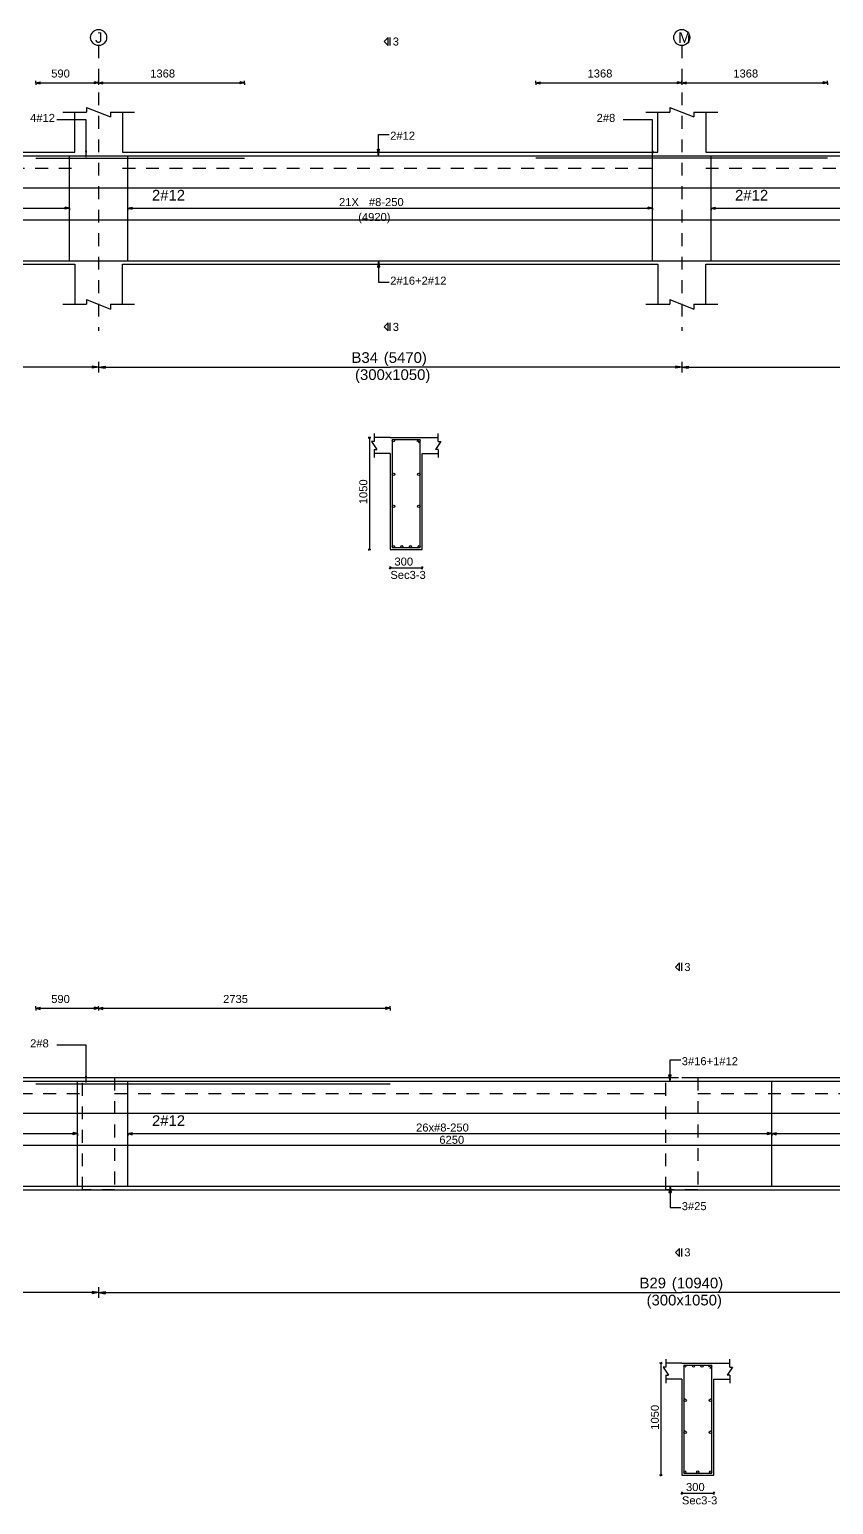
# Model space of a CAD drawing. Extents: x 0 to 98, y 3 to 248.
# Drawn here: x 12.05 to 19.59, y 138.89 to 152.72 of the extents above; entities that cross this region are included whole.
import ezdxf

# ---------------------------------------------------------------- set-up
doc = ezdxf.new("R2010")
doc.units = 0
doc.linetypes.add('ACAD_ISO02W100', pattern=[15, 12, -3])
for name, color, linetype in [('Axisline', 1, 'CONTINUOUS'), ('Axisline_Name', 2, 'CONTINUOUS'), ('Beam_bottombarlabeling', 2, 'CONTINUOUS'), ('Beam_Cross_Label', 4, 'CONTINUOUS'), ('Beam_CrossSection', 2, 'CONTINUOUS'), ('Beam_Dimensions_LS', 3, 'CONTINUOUS'), ('Beam_NameLS', 6, 'CONTINUOUS'), ('Beam_topbarsLabeling', 2, 'CONTINUOUS'), ('dim_all', 7, 'CONTINUOUS'), ('Extra_Topsteel_Labeling', 2, 'CONTINUOUS'), ('Extrabars', 7, 'CONTINUOUS'), ('Longsection', 2, 'CONTINUOUS'), ('main_botbars', 4, 'CONTINUOUS'), ('main_topbars', 4, 'CONTINUOUS'), ('SecondaryBeam', 2, 'CONTINUOUS'), ('SectionLine', 4, 'CONTINUOUS'), ('Sidefacebar', 140, 'CONTINUOUS'), ('Slabline', 253, 'CONTINUOUS'), ('span_dim', 7, 'CONTINUOUS'), ('spanline', 7, 'CONTINUOUS'), ('Stirrup_bar', 1, 'CONTINUOUS'), ('Stirrup_Dia_Spacing', 2, 'CONTINUOUS'), ('Stirrup_Length', 7, 'CONTINUOUS'), ('Stirrup_Numbers', 2, 'CONTINUOUS')]:
    doc.layers.add(name, color=color, linetype=linetype)
doc.styles.add('STRUDS_Arial', font='ARIAL.TTF', dxfattribs={"height": 0.04})

msp = doc.modelspace()

# ---------------------------------------------------------------- linework, layer by layer
at = {"layer": 'Axisline', "linetype": 'ACAD_ISO02W100', "ltscale": 0.01}
for p, q in [((12.7, 152.568), (12.7, 149.893)), ((18.17, 152.568), (18.17, 149.893))]:
    msp.add_line(p, q, dxfattribs=at)
at = {"layer": 'Axisline'}
for centre in [(12.7, 152.643), (18.17, 152.643)]:
    msp.add_circle(centre, 0.075, dxfattribs=at)
at = {"layer": 'Beam_bottombarlabeling'}
for p, q in [((15.325, 150.551), (15.315, 150.491)), ((15.315, 150.491), (15.335, 150.491)), ((15.325, 150.551), (15.325, 150.351)), ((15.325, 150.551), (15.335, 150.491)), ((15.325, 150.351), (15.425, 150.351)), ((18.06, 141.876), (18.05, 141.816)), ((18.06, 141.876), (18.06, 141.676)), ((18.06, 141.876), (18.07, 141.816)), ((18.05, 141.816), (18.07, 141.816)), ((18.06, 141.676), (18.16, 141.676))]:
    msp.add_line(p, q, dxfattribs=at)
for points in [[(15.325, 150.551), (15.315, 150.491), (15.325, 150.551), (15.335, 150.491)], [(18.06, 141.876), (18.05, 141.816), (18.06, 141.876), (18.07, 141.816)]]:
    msp.add_solid(points, dxfattribs=at)
at = {"layer": 'Beam_CrossSection'}
for p, q in [((15.285, 148.93), (15.285, 148.855)), ((15.885, 148.855), (15.885, 148.93)), ((15.285, 148.855), (15.26, 148.855)), ((15.26, 148.855), (15.31, 148.78)), ((15.435, 148.893), (15.285, 148.893)), ((15.285, 148.78), (15.285, 148.705)), ((15.285, 148.78), (15.31, 148.78)), ((15.435, 148.893), (15.735, 148.893)), ((15.435, 148.893), (15.435, 148.893)), ((15.735, 148.893), (15.735, 148.893)), ((15.735, 148.893), (15.885, 148.893)), ((15.91, 148.855), (15.86, 148.78)), ((15.885, 148.78), (15.86, 148.78)), ((15.885, 148.855), (15.91, 148.855)), ((15.885, 148.78), (15.885, 148.705)), ((15.435, 148.743), (15.285, 148.743)), ((15.435, 148.743), (15.435, 147.843)), ((15.735, 147.843), (15.735, 148.743)), ((15.735, 148.743), (15.885, 148.743)), ((15.435, 147.843), (15.735, 147.843)), ((18.02, 140.255), (18.02, 140.18)), ((18.17, 140.218), (18.02, 140.218)), ((18.17, 140.218), (18.47, 140.218)), ((18.17, 140.218), (18.17, 140.218)), ((18.47, 140.218), (18.47, 140.218)), ((18.47, 140.218), (18.62, 140.218)), ((18.62, 140.18), (18.62, 140.255)), ((18.02, 140.18), (17.995, 140.18)), ((17.995, 140.18), (18.045, 140.105)), ((18.02, 140.105), (18.02, 140.03)), ((18.02, 140.105), (18.045, 140.105)), ((18.17, 140.068), (18.02, 140.068)), ((18.17, 140.068), (18.17, 139.168)), ((18.47, 139.168), (18.47, 140.068)), ((18.47, 140.068), (18.62, 140.068)), ((18.645, 140.18), (18.595, 140.105)), ((18.62, 140.105), (18.595, 140.105)), ((18.62, 140.18), (18.645, 140.18)), ((18.62, 140.105), (18.62, 140.03)), ((18.17, 139.168), (18.47, 139.168))]:
    msp.add_line(p, q, dxfattribs=at)
at = {"layer": 'Beam_topbarsLabeling'}
for p, q in [((15.325, 151.535), (15.325, 151.735)), ((15.325, 151.735), (15.425, 151.735)), ((15.325, 151.535), (15.315, 151.595)), ((15.315, 151.595), (15.335, 151.595)), ((15.325, 151.535), (15.335, 151.595)), ((15.325, 151.595), (15.33, 151.595)), ((18.06, 142.86), (18.06, 143.06)), ((18.06, 143.06), (18.16, 143.06)), ((18.06, 142.86), (18.05, 142.92)), ((18.05, 142.92), (18.07, 142.92)), ((18.06, 142.86), (18.07, 142.92)), ((18.06, 142.92), (18.065, 142.92))]:
    msp.add_line(p, q, dxfattribs=at)
for points in [[(15.325, 151.535), (15.315, 151.595), (15.325, 151.535), (15.335, 151.595)], [(18.06, 142.86), (18.05, 142.92), (18.06, 142.86), (18.07, 142.92)]]:
    msp.add_solid(points, dxfattribs=at)
at = {"layer": 'dim_all'}
for p, q in [((12.11, 152.218), (12.11, 152.238)), ((12.11, 152.218), (12.11, 152.23)), ((12.11, 152.218), (12.11, 152.23)), ((12.11, 152.218), (12.15, 152.228)), ((12.15, 152.208), (12.15, 152.228)), ((12.7, 152.218), (12.66, 152.228)), ((12.66, 152.208), (12.66, 152.228)), ((12.7, 152.218), (12.66, 152.228)), ((12.66, 152.208), (12.66, 152.228)), ((12.7, 152.218), (12.7, 152.238)), ((12.7, 152.218), (12.7, 152.238)), ((12.7, 152.218), (12.7, 152.238)), ((12.7, 152.218), (12.7, 152.238)), ((12.7, 152.218), (12.7, 152.23)), ((12.7, 152.218), (12.7, 152.23)), ((12.7, 152.218), (12.7, 152.23)), ((12.7, 152.218), (12.7, 152.23)), ((12.7, 152.218), (12.74, 152.228)), ((12.7, 152.218), (12.74, 152.228)), ((12.74, 152.208), (12.74, 152.228)), ((12.74, 152.208), (12.74, 152.228)), ((14.0675, 152.218), (14.0275, 152.228)), ((14.0275, 152.208), (14.0275, 152.228)), ((14.0675, 152.218), (14.0675, 152.238)), ((14.0675, 152.218), (14.0675, 152.23)), ((14.0675, 152.218), (14.0675, 152.23)), ((16.8025, 152.218), (16.8025, 152.238)), ((16.8025, 152.218), (16.8025, 152.23)), ((16.8025, 152.218), (16.8025, 152.23)), ((16.8025, 152.218), (16.8425, 152.228)), ((16.8425, 152.208), (16.8425, 152.228)), ((18.17, 152.218), (18.13, 152.228)), ((18.13, 152.208), (18.13, 152.228)), ((18.17, 152.218), (18.13, 152.228)), ((18.13, 152.208), (18.13, 152.228)), ((18.17, 152.218), (18.17, 152.238)), ((18.17, 152.218), (18.17, 152.238)), ((18.17, 152.218), (18.17, 152.238)), ((18.17, 152.218), (18.17, 152.238)), ((18.17, 152.218), (18.17, 152.23)), ((18.17, 152.218), (18.17, 152.23)), ((18.17, 152.218), (18.17, 152.23)), ((18.17, 152.218), (18.17, 152.23)), ((18.17, 152.218), (18.21, 152.228)), ((18.17, 152.218), (18.21, 152.228)), ((18.21, 152.208), (18.21, 152.228)), ((18.21, 152.208), (18.21, 152.228)), ((19.5375, 152.218), (19.4975, 152.228)), ((19.4975, 152.208), (19.4975, 152.228)), ((19.5375, 152.218), (19.5375, 152.238)), ((19.5375, 152.218), (19.5375, 152.23)), ((19.5375, 152.218), (19.5375, 152.23)), ((12.11, 152.218), (12.11, 152.198)), ((12.11, 152.218), (12.15, 152.208)), ((12.11, 152.218), (12.11, 152.205)), ((12.11, 152.218), (12.11, 152.205)), ((12.11, 152.218), (14.0675, 152.218)), ((12.7, 152.218), (12.66, 152.208)), ((12.7, 152.218), (12.66, 152.208)), ((12.7, 152.218), (12.7, 152.198)), ((12.7, 152.218), (12.74, 152.208)), ((12.7, 152.218), (12.7, 152.198)), ((12.7, 152.218), (12.7, 152.205)), ((12.7, 152.218), (12.7, 152.205)), ((12.7, 152.218), (12.7, 152.205)), ((12.7, 152.218), (12.7, 152.205)), ((12.7, 152.218), (12.7, 152.218)), ((12.7, 152.218), (12.7, 152.198)), ((12.7, 152.218), (12.74, 152.208)), ((12.7, 152.218), (12.7, 152.198)), ((14.0675, 152.218), (14.0275, 152.208)), ((14.0675, 152.218), (14.0675, 152.198)), ((14.0675, 152.218), (14.0675, 152.205)), ((14.0675, 152.218), (14.0675, 152.205)), ((16.8025, 152.218), (16.8025, 152.198)), ((16.8025, 152.218), (16.8425, 152.208)), ((16.8025, 152.218), (16.8025, 152.205)), ((16.8025, 152.218), (16.8025, 152.205)), ((16.8025, 152.218), (19.5375, 152.218)), ((18.17, 152.218), (18.13, 152.208)), ((18.17, 152.218), (18.13, 152.208)), ((18.17, 152.218), (18.17, 152.198)), ((18.17, 152.218), (18.21, 152.208)), ((18.17, 152.218), (18.17, 152.198)), ((18.17, 152.218), (18.17, 152.205)), ((18.17, 152.218), (18.17, 152.205)), ((18.17, 152.218), (18.17, 152.205)), ((18.17, 152.218), (18.17, 152.205)), ((18.17, 152.218), (18.17, 152.218)), ((18.17, 152.218), (18.17, 152.198)), ((18.17, 152.218), (18.21, 152.208)), ((18.17, 152.218), (18.17, 152.198)), ((19.5375, 152.218), (19.4975, 152.208)), ((19.5375, 152.218), (19.5375, 152.198)), ((19.5375, 152.218), (19.5375, 152.205)), ((19.5375, 152.218), (19.5375, 152.205)), ((15.24, 148.893), (15.2275, 148.893)), ((15.24, 148.893), (15.2312, 148.884)), ((15.24, 148.893), (15.2488, 148.901)), ((15.24, 148.893), (15.2525, 148.893)), ((15.24, 148.893), (15.24, 147.843)), ((15.24, 147.843), (15.2275, 147.843)), ((15.24, 147.843), (15.2312, 147.834)), ((15.24, 147.843), (15.2488, 147.851)), ((15.24, 147.843), (15.2525, 147.843)), ((15.435, 147.673), (15.4262, 147.664)), ((15.435, 147.673), (15.435, 147.685)), ((15.435, 147.673), (15.4438, 147.681)), ((15.435, 147.673), (15.435, 147.66)), ((15.435, 147.673), (15.735, 147.673)), ((15.735, 147.673), (15.7262, 147.664)), ((15.735, 147.673), (15.735, 147.685)), ((15.735, 147.673), (15.7438, 147.681)), ((15.735, 147.673), (15.735, 147.66)), ((12.11, 143.543), (12.11, 143.563)), ((12.11, 143.543), (12.11, 143.555)), ((12.11, 143.543), (12.11, 143.555)), ((12.11, 143.543), (12.15, 143.553)), ((12.11, 143.543), (12.11, 143.523)), ((12.11, 143.543), (12.15, 143.533)), ((12.11, 143.543), (12.11, 143.53)), ((12.11, 143.543), (12.11, 143.53)), ((12.11, 143.543), (15.435, 143.543)), ((12.15, 143.533), (12.15, 143.553)), ((12.7, 143.543), (12.66, 143.553)), ((12.66, 143.533), (12.66, 143.553)), ((12.7, 143.543), (12.66, 143.553)), ((12.66, 143.533), (12.66, 143.553)), ((12.7, 143.543), (12.66, 143.533)), ((12.7, 143.543), (12.66, 143.533)), ((12.7, 143.543), (12.7, 143.563)), ((12.7, 143.543), (12.7, 143.563)), ((12.7, 143.543), (12.7, 143.563)), ((12.7, 143.543), (12.7, 143.563)), ((12.7, 143.543), (12.7, 143.555)), ((12.7, 143.543), (12.7, 143.555)), ((12.7, 143.543), (12.7, 143.555)), ((12.7, 143.543), (12.7, 143.555)), ((12.7, 143.543), (12.74, 143.553)), ((12.7, 143.543), (12.74, 143.553)), ((12.7, 143.543), (12.7, 143.523)), ((12.7, 143.543), (12.74, 143.533)), ((12.7, 143.543), (12.7, 143.523)), ((12.7, 143.543), (12.7, 143.53)), ((12.7, 143.543), (12.7, 143.53)), ((12.7, 143.543), (12.7, 143.53)), ((12.7, 143.543), (12.7, 143.53)), ((12.7, 143.543), (12.7, 143.543)), ((12.7, 143.543), (12.7, 143.523)), ((12.7, 143.543), (12.74, 143.533)), ((12.7, 143.543), (12.7, 143.523)), ((12.74, 143.533), (12.74, 143.553)), ((12.74, 143.533), (12.74, 143.553)), ((15.435, 143.543), (15.395, 143.553)), ((15.395, 143.533), (15.395, 143.553)), ((15.435, 143.543), (15.395, 143.533)), ((15.435, 143.543), (15.435, 143.563)), ((15.435, 143.543), (15.435, 143.555)), ((15.435, 143.543), (15.435, 143.555)), ((15.435, 143.543), (15.435, 143.523)), ((15.435, 143.543), (15.435, 143.53)), ((15.435, 143.543), (15.435, 143.53)), ((17.975, 140.218), (17.9625, 140.218)), ((17.975, 140.218), (17.9662, 140.209)), ((17.975, 140.218), (17.9838, 140.226)), ((17.975, 140.218), (17.9875, 140.218)), ((17.975, 140.218), (17.975, 139.168)), ((17.975, 139.168), (17.9625, 139.168)), ((17.975, 139.168), (17.9662, 139.159)), ((17.975, 139.168), (17.9838, 139.176)), ((17.975, 139.168), (17.9875, 139.168)), ((18.17, 138.998), (18.1612, 138.989)), ((18.17, 138.998), (18.17, 139.01)), ((18.17, 138.998), (18.1788, 139.006)), ((18.17, 138.998), (18.17, 138.985)), ((18.17, 138.998), (18.47, 138.998)), ((18.47, 138.998), (18.4612, 138.989)), ((18.47, 138.998), (18.47, 139.01)), ((18.47, 138.998), (18.4788, 139.006)), ((18.47, 138.998), (18.47, 138.985))]:
    msp.add_line(p, q, dxfattribs=at)
for points in [[(12.11, 152.218), (12.15, 152.228), (12.11, 152.218), (12.15, 152.208)], [(12.7, 152.218), (12.66, 152.228), (12.7, 152.218), (12.66, 152.208)], [(12.7, 152.218), (12.66, 152.228), (12.7, 152.218), (12.66, 152.208)], [(12.7, 152.218), (12.74, 152.228), (12.7, 152.218), (12.74, 152.208)], [(12.7, 152.218), (12.74, 152.228), (12.7, 152.218), (12.74, 152.208)], [(14.0675, 152.218), (14.0275, 152.228), (14.0675, 152.218), (14.0275, 152.208)], [(16.8025, 152.218), (16.8425, 152.228), (16.8025, 152.218), (16.8425, 152.208)], [(18.17, 152.218), (18.13, 152.228), (18.17, 152.218), (18.13, 152.208)], [(18.17, 152.218), (18.13, 152.228), (18.17, 152.218), (18.13, 152.208)], [(18.17, 152.218), (18.21, 152.228), (18.17, 152.218), (18.21, 152.208)], [(18.17, 152.218), (18.21, 152.228), (18.17, 152.218), (18.21, 152.208)], [(19.5375, 152.218), (19.4975, 152.228), (19.5375, 152.218), (19.4975, 152.208)], [(12.11, 143.543), (12.15, 143.553), (12.11, 143.543), (12.15, 143.533)], [(12.7, 143.543), (12.66, 143.553), (12.7, 143.543), (12.66, 143.533)], [(12.7, 143.543), (12.66, 143.553), (12.7, 143.543), (12.66, 143.533)], [(12.7, 143.543), (12.74, 143.553), (12.7, 143.543), (12.74, 143.533)], [(12.7, 143.543), (12.74, 143.553), (12.7, 143.543), (12.74, 143.533)], [(15.435, 143.543), (15.395, 143.553), (15.435, 143.543), (15.395, 143.533)]]:
    msp.add_solid(points, dxfattribs=at)
at = {"layer": 'Extra_Topsteel_Labeling'}
for p, q in [((12.582, 151.872), (12.307, 151.872)), ((12.582, 151.522), (12.582, 151.872)), ((17.8965, 151.872), (17.6215, 151.872)), ((17.8965, 151.522), (17.8965, 151.872)), ((12.582, 143.197), (12.307, 143.197)), ((12.582, 142.847), (12.582, 143.197))]:
    msp.add_line(p, q, dxfattribs=at)
for points in [[(12.582, 151.522), (12.572, 151.582), (12.582, 151.522), (12.592, 151.582)], [(17.8965, 151.522), (17.8865, 151.582), (17.8965, 151.522), (17.9065, 151.582)], [(12.582, 142.847), (12.572, 142.907), (12.582, 142.847), (12.592, 142.907)]]:
    msp.add_solid(points, dxfattribs=at)
at = {"layer": 'Extrabars'}
for p, q in [((14.0675, 151.508), (12.11, 151.508)), ((19.5375, 151.512), (16.8025, 151.512)), ((15.435, 142.831), (12.11, 142.831))]:
    msp.add_line(p, q, dxfattribs=at)
at = {"layer": 'Longsection'}
for p, q in [((12.5875, 151.988), (12.5875, 151.943)), ((12.5875, 151.988), (12.8125, 151.898)), ((18.0575, 151.988), (18.0575, 151.943)), ((18.0575, 151.988), (18.2825, 151.898)), ((12.3625, 151.943), (12.475, 151.943)), ((12.3625, 151.943), (12.5875, 151.943)), ((12.475, 151.568), (12.475, 151.943)), ((12.8125, 151.943), (12.8125, 151.898)), ((12.8125, 151.943), (13.0375, 151.943)), ((12.925, 151.943), (12.925, 151.568)), ((17.8325, 151.943), (17.945, 151.943)), ((17.8325, 151.943), (18.0575, 151.943)), ((17.945, 151.568), (17.945, 151.943)), ((18.2825, 151.943), (18.2825, 151.898)), ((18.2825, 151.943), (18.5075, 151.943)), ((18.395, 151.943), (18.395, 151.568)), ((10.565, 151.568), (12.475, 151.568)), ((12.925, 151.568), (17.945, 151.568)), ((18.395, 151.568), (23.415, 151.568)), ((10.565, 150.518), (12.475, 150.518)), ((12.475, 150.518), (12.475, 150.143)), ((12.925, 150.143), (12.925, 150.518)), ((12.925, 150.518), (17.945, 150.518)), ((17.945, 150.518), (17.945, 150.143)), ((18.395, 150.143), (18.395, 150.518)), ((18.395, 150.518), (23.415, 150.518)), ((12.5875, 150.188), (12.5875, 150.143)), ((12.5875, 150.188), (12.8125, 150.098)), ((18.0575, 150.188), (18.0575, 150.143)), ((18.0575, 150.188), (18.2825, 150.098)), ((12.3625, 150.143), (12.475, 150.143)), ((12.3625, 150.143), (12.5875, 150.143)), ((12.8125, 150.143), (12.8125, 150.098)), ((12.8125, 150.143), (13.0375, 150.143)), ((17.8325, 150.143), (17.945, 150.143)), ((17.8325, 150.143), (18.0575, 150.143)), ((18.2825, 150.143), (18.2825, 150.098)), ((18.2825, 150.143), (18.5075, 150.143)), ((10.64, 142.893), (12.85, 142.893)), ((12.7, 142.893), (18.02, 142.893)), ((18.17, 142.893), (23.415, 142.893)), ((10.64, 141.843), (12.55, 141.843)), ((12.55, 141.843), (18.02, 141.843)), ((18.02, 141.843), (23.415, 141.843))]:
    msp.add_line(p, q, dxfattribs=at)
at = {"layer": 'main_botbars'}
for p, q in [((10.14, 151.535), (12.9, 151.535)), ((12.5, 151.535), (18.37, 151.535)), ((17.97, 151.535), (23.84, 151.535)), ((10.165, 150.551), (12.875, 150.551)), ((12.525, 150.551), (12.525, 150.551)), ((12.525, 150.551), (18.345, 150.551)), ((17.995, 150.551), (17.995, 150.551)), ((17.995, 150.551), (23.815, 150.551)), ((10.065, 142.86), (12.825, 142.86)), ((12.725, 142.86), (23.84, 142.86)), ((10.09, 141.876), (12.8, 141.876)), ((12.6, 141.876), (12.6, 141.876)), ((12.6, 141.876), (23.815, 141.876))]:
    msp.add_line(p, q, dxfattribs=at)
for centre in [(15.4638, 147.871), (15.5446, 147.871), (15.6254, 147.871), (15.7063, 147.871), (18.1988, 139.196), (18.32, 139.196), (18.4413, 139.196)]:
    msp.add_circle(centre, 0.01, dxfattribs=at)
at = {"layer": 'main_topbars'}
for centre in [(15.4638, 148.864), (15.7063, 148.864), (18.1988, 140.189), (18.2796, 140.189), (18.3604, 140.189), (18.4413, 140.189)]:
    msp.add_circle(centre, 0.01, dxfattribs=at)
at = {"layer": 'SecondaryBeam', "linetype": 'ACAD_ISO02W100', "ltscale": 0.01}
for p, q in [((12.55, 142.893), (12.85, 142.893)), ((12.55, 141.843), (12.55, 142.893)), ((12.85, 142.893), (12.85, 141.843)), ((18.02, 142.893), (18.32, 142.893)), ((18.02, 141.843), (18.02, 142.893)), ((18.32, 142.893), (18.32, 141.843)), ((12.85, 141.843), (12.55, 141.843)), ((18.32, 141.843), (18.02, 141.843))]:
    msp.add_line(p, q, dxfattribs=at)
at = {"layer": 'SectionLine'}
for p, q in [((15.415, 152.643), (15.3775, 152.605)), ((15.415, 152.568), (15.415, 152.643)), ((15.435, 152.568), (15.435, 152.643)), ((15.415, 152.568), (15.3775, 152.605)), ((15.415, 149.968), (15.3775, 149.93)), ((15.415, 149.893), (15.3775, 149.93)), ((15.415, 149.893), (15.415, 149.968)), ((15.435, 149.893), (15.435, 149.968)), ((18.15, 143.968), (18.1125, 143.93)), ((18.15, 143.893), (18.1125, 143.93)), ((18.15, 143.893), (18.15, 143.968)), ((18.17, 143.893), (18.17, 143.968)), ((18.15, 141.293), (18.1125, 141.255)), ((18.15, 141.218), (18.1125, 141.255)), ((18.15, 141.218), (18.15, 141.293)), ((18.17, 141.218), (18.17, 141.293))]:
    msp.add_line(p, q, dxfattribs=at)
at = {"layer": 'Sidefacebar'}
for p, q in [((10.14, 151.235), (12.9, 151.235)), ((12.5, 151.235), (18.37, 151.235)), ((17.97, 151.235), (23.84, 151.235)), ((10.14, 150.935), (12.9, 150.935)), ((12.5, 150.935), (18.37, 150.935)), ((17.97, 150.935), (23.84, 150.935)), ((10.065, 142.56), (12.825, 142.56)), ((12.575, 142.56), (23.84, 142.56)), ((10.065, 142.26), (12.825, 142.26)), ((12.575, 142.26), (23.84, 142.26))]:
    msp.add_line(p, q, dxfattribs=at)
for centre in [(15.466, 148.548), (15.704, 148.548), (15.466, 148.248), (15.704, 148.248), (18.201, 139.869), (18.439, 139.869), (18.201, 139.569), (18.439, 139.569)]:
    msp.add_circle(centre, 0.012, dxfattribs=at)
at = {"layer": 'Slabline', "linetype": 'ACAD_ISO02W100', "ltscale": 0.01}
for p, q in [((10.565, 151.418), (12.475, 151.418)), ((12.925, 151.418), (17.945, 151.418)), ((18.395, 151.418), (23.415, 151.418)), ((10.64, 142.743), (12.55, 142.743)), ((12.85, 142.743), (18.02, 142.743)), ((18.32, 142.743), (23.415, 142.743))]:
    msp.add_line(p, q, dxfattribs=at)
at = {"layer": 'spanline'}
for p, q in [((12.7, 149.603), (12.7, 149.503)), ((12.7, 149.603), (12.7, 149.503)), ((18.17, 149.603), (18.17, 149.503)), ((18.17, 149.603), (18.17, 149.503)), ((12.7, 149.553), (11.52, 149.553)), ((12.7, 149.553), (12.64, 149.563)), ((12.64, 149.563), (12.64, 149.543)), ((12.7, 149.553), (12.64, 149.543)), ((12.7, 149.553), (12.76, 149.563)), ((12.7, 149.553), (15.435, 149.553)), ((12.7, 149.553), (12.76, 149.543)), ((12.76, 149.563), (12.76, 149.543)), ((18.17, 149.553), (15.435, 149.553)), ((18.17, 149.553), (18.11, 149.563)), ((18.11, 149.563), (18.11, 149.543)), ((18.17, 149.553), (18.11, 149.543)), ((18.17, 149.553), (18.23, 149.563)), ((18.17, 149.553), (20.905, 149.553)), ((18.17, 149.553), (18.23, 149.543)), ((18.23, 149.563), (18.23, 149.543)), ((12.7, 140.878), (12.64, 140.888)), ((12.64, 140.888), (12.64, 140.868)), ((12.7, 140.928), (12.7, 140.828)), ((12.7, 140.928), (12.7, 140.828)), ((12.7, 140.878), (12.76, 140.888)), ((12.76, 140.888), (12.76, 140.868)), ((12.7, 140.878), (11.52, 140.878)), ((12.7, 140.878), (12.64, 140.868)), ((12.7, 140.878), (18.17, 140.878)), ((12.7, 140.878), (12.76, 140.868)), ((23.64, 140.878), (18.17, 140.878))]:
    msp.add_line(p, q, dxfattribs=at)
for points in [[(12.7, 149.553), (12.64, 149.563), (12.7, 149.553), (12.64, 149.543)], [(12.7, 149.553), (12.76, 149.563), (12.7, 149.553), (12.76, 149.543)], [(18.17, 149.553), (18.11, 149.563), (18.17, 149.553), (18.11, 149.543)], [(18.17, 149.553), (18.23, 149.563), (18.17, 149.553), (18.23, 149.543)], [(12.7, 140.878), (12.64, 140.888), (12.7, 140.878), (12.64, 140.868)], [(12.7, 140.878), (12.76, 140.888), (12.7, 140.878), (12.76, 140.868)]]:
    msp.add_solid(points, dxfattribs=at)
at = {"layer": 'Stirrup_bar'}
for p, q in [((12.425, 150.551), (12.425, 151.535)), ((12.975, 150.551), (12.975, 151.535)), ((17.895, 150.551), (17.895, 151.535)), ((18.445, 150.551), (18.445, 151.535)), ((15.4538, 148.874), (15.4538, 147.861)), ((15.4538, 148.874), (15.7163, 148.874)), ((15.6992, 148.871), (15.685, 148.857)), ((15.7133, 148.857), (15.6992, 148.843)), ((15.7163, 147.861), (15.7163, 148.874)), ((15.4538, 147.861), (15.7163, 147.861)), ((12.5, 141.876), (12.5, 142.86)), ((12.975, 141.876), (12.975, 142.86)), ((19.015, 141.876), (19.015, 142.86)), ((18.1888, 140.199), (18.1888, 139.186)), ((18.1888, 140.199), (18.4513, 140.199)), ((18.4513, 139.186), (18.4513, 140.199)), ((18.4342, 140.196), (18.42, 140.182)), ((18.4483, 140.182), (18.4342, 140.168)), ((18.1888, 139.186), (18.4513, 139.186))]:
    msp.add_line(p, q, dxfattribs=at)
at = {"layer": 'Stirrup_Length'}
for p, q in [((10.615, 151.043), (12.425, 151.043)), ((12.425, 151.043), (12.385, 151.053)), ((12.385, 151.033), (12.385, 151.053)), ((12.425, 151.043), (12.385, 151.033)), ((12.425, 151.043), (12.425, 151.063)), ((12.425, 151.043), (12.425, 151.023)), ((12.975, 151.043), (12.975, 151.063)), ((12.975, 151.043), (13.015, 151.053)), ((12.975, 151.043), (17.895, 151.043)), ((12.975, 151.043), (12.975, 151.023)), ((12.975, 151.043), (13.015, 151.033)), ((13.015, 151.033), (13.015, 151.053)), ((17.895, 151.043), (17.855, 151.053)), ((17.855, 151.033), (17.855, 151.053)), ((17.895, 151.043), (17.855, 151.033)), ((17.895, 151.043), (17.895, 151.063)), ((17.895, 151.043), (17.895, 151.023)), ((18.445, 151.043), (18.445, 151.063)), ((18.445, 151.043), (18.485, 151.053)), ((18.445, 151.043), (23.365, 151.043)), ((18.445, 151.043), (18.445, 151.023)), ((18.445, 151.043), (18.485, 151.033)), ((18.485, 151.033), (18.485, 151.053)), ((10.69, 142.368), (12.5, 142.368)), ((12.5, 142.368), (12.46, 142.378)), ((12.46, 142.358), (12.46, 142.378)), ((12.5, 142.368), (12.46, 142.358)), ((12.5, 142.368), (12.5, 142.388)), ((12.5, 142.368), (12.5, 142.348)), ((12.975, 142.368), (12.975, 142.388)), ((12.975, 142.368), (13.015, 142.378)), ((12.975, 142.368), (23.365, 142.368)), ((12.975, 142.368), (12.975, 142.348)), ((12.975, 142.368), (13.015, 142.358)), ((13.015, 142.358), (13.015, 142.378)), ((19.015, 142.368), (18.975, 142.378)), ((18.975, 142.358), (18.975, 142.378)), ((19.015, 142.368), (18.975, 142.358)), ((19.015, 142.368), (19.015, 142.388)), ((19.015, 142.368), (19.015, 142.388)), ((19.015, 142.368), (19.055, 142.378)), ((19.015, 142.368), (19.015, 142.348)), ((19.015, 142.368), (19.055, 142.358)), ((19.015, 142.368), (19.015, 142.348)), ((19.055, 142.358), (19.055, 142.378))]:
    msp.add_line(p, q, dxfattribs=at)
for points in [[(12.425, 151.043), (12.385, 151.053), (12.425, 151.043), (12.385, 151.033)], [(12.975, 151.043), (13.015, 151.053), (12.975, 151.043), (13.015, 151.033)], [(17.895, 151.043), (17.855, 151.053), (17.895, 151.043), (17.855, 151.033)], [(18.445, 151.043), (18.485, 151.053), (18.445, 151.043), (18.485, 151.033)], [(12.5, 142.368), (12.46, 142.378), (12.5, 142.368), (12.46, 142.358)], [(12.975, 142.368), (13.015, 142.378), (12.975, 142.368), (13.015, 142.358)], [(19.015, 142.368), (18.975, 142.378), (19.015, 142.368), (18.975, 142.358)], [(19.015, 142.368), (19.055, 142.378), (19.015, 142.368), (19.055, 142.358)]]:
    msp.add_solid(points, dxfattribs=at)

# ---------------------------------------------------------------- texts
at = {"layer": 'Axisline_Name', "style": 'STRUDS_Arial'}
for s, p in [('J', (12.667, 152.593)), ('M', (18.137, 152.593))]:
    msp.add_text(s, height=0.1, dxfattribs=at).set_placement(p)
at = {"layer": 'Beam_bottombarlabeling', "style": 'STRUDS_Arial'}
for s, p in [('2#16+2#12', (15.435, 150.326)), ('3#25', (18.17, 141.651))]:
    msp.add_text(s, height=0.075, dxfattribs=at).set_placement(p)
at = {"layer": 'Beam_Cross_Label', "style": 'STRUDS_Arial'}
for p in [(15.4365, 147.568), (18.1715, 138.893)]:
    msp.add_text('Sec3-3', height=0.075, dxfattribs=at).set_placement(p)
at = {"layer": 'Beam_Dimensions_LS', "style": 'STRUDS_Arial'}
for p in [(15.105, 149.433), (17.84, 140.758)]:
    msp.add_text('(300x1050)', height=0.1, dxfattribs=at).set_placement(p)
at = {"layer": 'Beam_NameLS', "style": 'STRUDS_Arial'}
for s, p in [('B34', (15.072, 149.593)), ('B29', (17.774, 140.918))]:
    msp.add_text(s, height=0.1, dxfattribs=at).set_placement(p)
at = {"layer": 'Beam_topbarsLabeling', "style": 'STRUDS_Arial'}
for s, p in [('2#12', (15.435, 151.685)), ('3#16+1#12', (18.17, 143.01))]:
    msp.add_text(s, height=0.075, dxfattribs=at).set_placement(p)
at = {"layer": 'dim_all', "style": 'STRUDS_Arial'}
for s, p in [('590', (12.255, 152.268)), ('1368', (13.1838, 152.268)), ('1368', (17.2863, 152.268)), ('1368', (18.6538, 152.268)), ('300', (15.475, 147.693)), ('590', (12.255, 143.593)), ('2735', (13.8675, 143.593)), ('300', (18.21, 139.018))]:
    msp.add_text(s, height=0.075, dxfattribs=at).set_placement(p)
for p in [(15.22, 148.268), (17.955, 139.593)]:
    msp.add_text('1050', height=0.075, rotation=90, dxfattribs=at).set_placement(p)
at = {"layer": 'Extra_Topsteel_Labeling', "style": 'STRUDS_Arial'}
for s, p in [('4#12', (12.057, 151.852)), ('2#8', (17.3715, 151.852)), ('2#8', (12.057, 143.177))]:
    msp.add_text(s, height=0.075, dxfattribs=at).set_placement(p)
at = {"layer": 'SectionLine', "style": 'STRUDS_Arial'}
for p in [(15.459, 152.568), (15.459, 149.893), (18.194, 143.893), (18.194, 141.218)]:
    msp.add_text('3', height=0.075, dxfattribs=at).set_placement(p)
at = {"layer": 'Sidefacebar', "style": 'STRUDS_Arial'}
for p in [(13.2, 151.115), (18.67, 151.115), (13.2, 142.44)]:
    msp.add_text('2#12', height=0.1, dxfattribs=at).set_placement(p)
at = {"layer": 'span_dim', "style": 'STRUDS_Arial'}
for s, p in [(' (5470) ', (15.336, 149.593)), (' (10940) ', (18.038, 140.918))]:
    msp.add_text(s, height=0.1, dxfattribs=at).set_placement(p)
at = {"layer": 'Stirrup_Dia_Spacing', "style": 'STRUDS_Arial'}
for s, p in [('#8-250', (15.235, 151.063)), ('#8-250', (15.8465, 142.388)), ('6250', (15.896, 142.273))]:
    msp.add_text(s, height=0.075, dxfattribs=at).set_placement(p)
at = {"layer": 'Stirrup_Length', "style": 'STRUDS_Arial'}
msp.add_text('(4920)', height=0.075, dxfattribs=at).set_placement((15.135, 150.923))
at = {"layer": 'Stirrup_Numbers', "style": 'STRUDS_Arial'}
for s, p in [('21X', (14.955, 151.063)), ('26x', (15.678, 142.388))]:
    msp.add_text(s, height=0.075, dxfattribs=at).set_placement(p)

doc.saveas('drawing.dxf')
